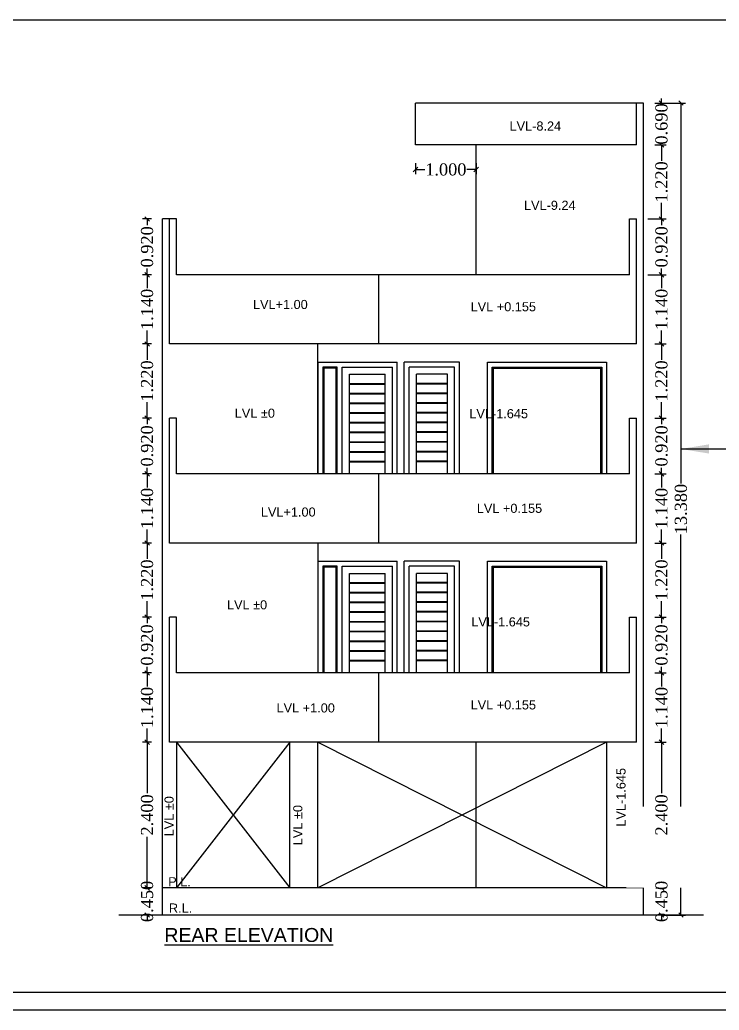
# Model space of a CAD drawing. Header units: metres. Extents: x 180 to 389, y -165 to 195.
# Drawn here: x 271.1 to 282.63, y -41.76 to -25.44 of the extents above; entities that cross this region are included whole.
import ezdxf

# ---------------------------------------------------------------- set-up
doc = ezdxf.new("R2010")
doc.units = ezdxf.units.M
doc.header["$LTSCALE"] = 2
doc.header["$MEASUREMENT"] = 0
doc.layers.add('_Elevation', color=44, linetype='Continuous')
doc.styles.add('DRAWING', font='times.ttf', dxfattribs={"height": 0.2})
doc.styles.get("Standard").update_dxf_attribs({"font": 'arial.ttf'})
doc.dimstyles.new('Copy of DRAWING', dxfattribs={"dimtxt": 0.2, "dimasz": 0.46, "dimexe": 0.076, "dimexo": 0.3, "dimgap": 0.037, "dimtad": 0, "dimdec": 3, "dimzin": 0, "dimdsep": 46, "dimtxsty": 'DRAWING', "dimblk": 'ARCHTICK', "dimtsz": 0.037, "dimcen": 0.09, "dimclre": 256, "dimclrt": 256, "dimadec": 0, "dimazin": 0, "dimtfac": 1, "dimtdec": 3, "dimtix": 1, "dimtofl": 0, "dimtmove": 2, "dimatfit": 3, "dimfxl": 1, "dimtolj": 1, "dimtzin": 0, "dimarcsym": 0})
doc.dimstyles.new('DRAWING', dxfattribs={"dimtxt": 0.2, "dimasz": 0.076, "dimexe": 0.076, "dimexo": 0.3, "dimgap": 0.037, "dimtad": 0, "dimdec": 3, "dimzin": 0, "dimdsep": 46, "dimtxsty": 'DRAWING', "dimblk": 'ARCHTICK', "dimtsz": 0.037, "dimcen": 0.09, "dimclre": 256, "dimclrt": 256, "dimadec": 0, "dimazin": 0, "dimtfac": 1, "dimtdec": 3, "dimtix": 1, "dimtofl": 0, "dimtmove": 2, "dimatfit": 3, "dimfxl": 1, "dimtolj": 1, "dimtzin": 0, "dimarcsym": 0})

# ---------------------------------------------------------------- blocks, each defined once
blk = doc.blocks.new('*D456')
at = {"layer": '_Elevation', "color": 0, "linetype": 'ByBlock', "lineweight": -2, "ltscale": 0.01}
for p, q in [((277.662, -27.875), (277.588, -27.949)), ((278.588, -27.949), (278.662, -27.875)), ((277.625, -27.912), (277.778, -27.912)), ((278.625, -27.912), (278.472, -27.912))]:
    blk.add_line(p, q, dxfattribs=at)
at = {"layer": '_Elevation', "linetype": 'ByBlock', "lineweight": -2, "ltscale": 0.01}
for p, q in [((277.625, -27.806), (277.625, -27.988)), ((278.625, -27.806), (278.625, -27.988))]:
    blk.add_line(p, q, dxfattribs=at)
at = {"layer": 'Defpoints', "color": 0, "ltscale": 0.01}
for p in [(277.625, -27.506), (278.625, -27.506), (278.625, -27.912)]:
    blk.add_point(p, dxfattribs=at)
at = {"layer": '_Elevation', "ltscale": 0.01, "insert": (278.125, -27.912), "char_height": 0.2, "attachment_point": 5, "style": 'DRAWING'}
blk.add_mtext('\\A1;1.000', dxfattribs=at)
blk = doc.blocks.new('_ArchTick')
blk = doc.blocks.new('*D457')
at = {"layer": '_Elevation', "color": 0, "linetype": 'ByBlock', "lineweight": -2, "ltscale": 0.01}
for p, q in [((281.681, -26.816), (281.681, -26.742)), ((281.644, -26.779), (281.718, -26.853)), ((281.718, -27.543), (281.644, -27.469)), ((281.681, -27.506), (281.681, -27.58))]:
    blk.add_line(p, q, dxfattribs=at)
at = {"layer": '_Elevation', "linetype": 'ByBlock', "lineweight": -2, "ltscale": 0.01}
for p, q in [((281.57, -26.816), (281.757, -26.816)), ((281.57, -27.506), (281.757, -27.506))]:
    blk.add_line(p, q, dxfattribs=at)
at = {"layer": 'Defpoints', "color": 0, "ltscale": 0.01}
for p in [(281.27, -26.816), (281.27, -27.506), (281.681, -27.506)]:
    blk.add_point(p, dxfattribs=at)
at = {"layer": '_Elevation', "ltscale": 0.01, "insert": (281.681, -27.161), "char_height": 0.2, "attachment_point": 5, "rotation": 90, "style": 'DRAWING'}
blk.add_mtext('\\A1;0.690', dxfattribs=at)
blk = doc.blocks.new('*D458')
at = {"layer": '_Elevation', "linetype": 'ByBlock', "lineweight": -2, "ltscale": 0.01}
for p, q in [((281.57, -27.506), (281.757, -27.506)), ((281.455, -28.726), (281.757, -28.726))]:
    blk.add_line(p, q, dxfattribs=at)
at = {"layer": '_Elevation', "color": 0, "linetype": 'ByBlock', "lineweight": -2, "ltscale": 0.01}
for p, q in [((281.718, -27.543), (281.644, -27.469)), ((281.681, -27.506), (281.681, -27.769)), ((281.681, -28.726), (281.681, -28.463)), ((281.644, -28.689), (281.718, -28.763))]:
    blk.add_line(p, q, dxfattribs=at)
at = {"layer": 'Defpoints', "color": 0, "ltscale": 0.01}
for p in [(281.27, -27.506), (281.155, -28.726), (281.681, -28.726)]:
    blk.add_point(p, dxfattribs=at)
at = {"layer": '_Elevation', "ltscale": 0.01, "insert": (281.681, -28.116), "char_height": 0.2, "attachment_point": 5, "rotation": 90, "style": 'DRAWING'}
blk.add_mtext('\\A1;1.220', dxfattribs=at)
blk = doc.blocks.new('*D459')
at = {"layer": '_Elevation', "color": 0, "linetype": 'ByBlock', "lineweight": -2, "ltscale": 0.01}
for p, q in [((281.718, -28.763), (281.644, -28.689)), ((281.681, -28.726), (281.681, -28.827)), ((281.644, -29.609), (281.718, -29.683)), ((281.681, -29.646), (281.681, -29.545))]:
    blk.add_line(p, q, dxfattribs=at)
at = {"layer": '_Elevation', "linetype": 'ByBlock', "lineweight": -2, "ltscale": 0.01}
for p, q in [((281.455, -28.726), (281.757, -28.726)), ((281.455, -29.646), (281.757, -29.646))]:
    blk.add_line(p, q, dxfattribs=at)
at = {"layer": 'Defpoints', "color": 0, "ltscale": 0.01}
for p in [(281.155, -28.726), (281.155, -29.646), (281.681, -29.646)]:
    blk.add_point(p, dxfattribs=at)
at = {"layer": '_Elevation', "ltscale": 0.01, "insert": (281.681, -29.186), "char_height": 0.2, "attachment_point": 5, "rotation": 90, "style": 'DRAWING'}
blk.add_mtext('\\A1;0.920', dxfattribs=at)
blk = doc.blocks.new('*D460')
at = {"layer": '_Elevation', "linetype": 'ByBlock', "lineweight": -2, "ltscale": 0.01}
for p, q in [((281.455, -29.646), (281.757, -29.646)), ((281.57, -30.786), (281.757, -30.786))]:
    blk.add_line(p, q, dxfattribs=at)
at = {"layer": '_Elevation', "color": 0, "linetype": 'ByBlock', "lineweight": -2, "ltscale": 0.01}
for p, q in [((281.718, -29.683), (281.644, -29.609)), ((281.681, -29.646), (281.681, -29.869)), ((281.681, -30.786), (281.681, -30.563)), ((281.644, -30.749), (281.718, -30.823))]:
    blk.add_line(p, q, dxfattribs=at)
at = {"layer": 'Defpoints', "color": 0, "ltscale": 0.01}
for p in [(281.155, -29.646), (281.27, -30.786), (281.681, -30.786)]:
    blk.add_point(p, dxfattribs=at)
at = {"layer": '_Elevation', "ltscale": 0.01, "insert": (281.681, -30.216), "char_height": 0.2, "attachment_point": 5, "rotation": 90, "style": 'DRAWING'}
blk.add_mtext('\\A1;1.140', dxfattribs=at)
blk = doc.blocks.new('*D461')
at = {"layer": '_Elevation', "linetype": 'ByBlock', "lineweight": -2, "ltscale": 0.01}
for p, q in [((281.57, -30.786), (281.757, -30.786)), ((281.57, -32.006), (281.757, -32.006))]:
    blk.add_line(p, q, dxfattribs=at)
at = {"layer": '_Elevation', "color": 0, "linetype": 'ByBlock', "lineweight": -2, "ltscale": 0.01}
for p, q in [((281.718, -30.823), (281.644, -30.749)), ((281.681, -30.786), (281.681, -31.049)), ((281.681, -32.006), (281.681, -31.743)), ((281.644, -31.969), (281.718, -32.043))]:
    blk.add_line(p, q, dxfattribs=at)
at = {"layer": 'Defpoints', "color": 0, "ltscale": 0.01}
for p in [(281.27, -30.786), (281.27, -32.006), (281.681, -32.006)]:
    blk.add_point(p, dxfattribs=at)
at = {"layer": '_Elevation', "ltscale": 0.01, "insert": (281.681, -31.396), "char_height": 0.2, "attachment_point": 5, "rotation": 90, "style": 'DRAWING'}
blk.add_mtext('\\A1;1.220', dxfattribs=at)
blk = doc.blocks.new('*D462')
at = {"layer": '_Elevation', "color": 0, "linetype": 'ByBlock', "lineweight": -2, "ltscale": 0.01}
for p, q in [((281.718, -32.043), (281.644, -31.969)), ((281.681, -32.006), (281.681, -32.107)), ((281.644, -32.889), (281.718, -32.963)), ((281.681, -32.926), (281.681, -32.825))]:
    blk.add_line(p, q, dxfattribs=at)
at = {"layer": '_Elevation', "linetype": 'ByBlock', "lineweight": -2, "ltscale": 0.01}
for p, q in [((281.57, -32.006), (281.757, -32.006)), ((281.57, -32.926), (281.757, -32.926))]:
    blk.add_line(p, q, dxfattribs=at)
at = {"layer": 'Defpoints', "color": 0, "ltscale": 0.01}
for p in [(281.27, -32.006), (281.27, -32.926), (281.681, -32.926)]:
    blk.add_point(p, dxfattribs=at)
at = {"layer": '_Elevation', "ltscale": 0.01, "insert": (281.681, -32.466), "char_height": 0.2, "attachment_point": 5, "rotation": 90, "style": 'DRAWING'}
blk.add_mtext('\\A1;0.920', dxfattribs=at)
blk = doc.blocks.new('*D463')
at = {"layer": '_Elevation', "linetype": 'ByBlock', "lineweight": -2, "ltscale": 0.01}
for p, q in [((281.57, -32.926), (281.757, -32.926)), ((281.57, -34.066), (281.757, -34.066))]:
    blk.add_line(p, q, dxfattribs=at)
at = {"layer": '_Elevation', "color": 0, "linetype": 'ByBlock', "lineweight": -2, "ltscale": 0.01}
for p, q in [((281.718, -32.963), (281.644, -32.889)), ((281.681, -32.926), (281.681, -33.149)), ((281.681, -34.066), (281.681, -33.843)), ((281.644, -34.029), (281.718, -34.103))]:
    blk.add_line(p, q, dxfattribs=at)
at = {"layer": 'Defpoints', "color": 0, "ltscale": 0.01}
for p in [(281.27, -32.926), (281.27, -34.066), (281.681, -34.066)]:
    blk.add_point(p, dxfattribs=at)
at = {"layer": '_Elevation', "ltscale": 0.01, "insert": (281.681, -33.496), "char_height": 0.2, "attachment_point": 5, "rotation": 90, "style": 'DRAWING'}
blk.add_mtext('\\A1;1.140', dxfattribs=at)
blk = doc.blocks.new('*D464')
at = {"layer": '_Elevation', "linetype": 'ByBlock', "lineweight": -2, "ltscale": 0.01}
for p, q in [((281.57, -34.066), (281.757, -34.066)), ((281.57, -35.286), (281.757, -35.286))]:
    blk.add_line(p, q, dxfattribs=at)
at = {"layer": '_Elevation', "color": 0, "linetype": 'ByBlock', "lineweight": -2, "ltscale": 0.01}
for p, q in [((281.718, -34.103), (281.644, -34.029)), ((281.681, -34.066), (281.681, -34.329)), ((281.681, -35.286), (281.681, -35.023)), ((281.644, -35.249), (281.718, -35.323))]:
    blk.add_line(p, q, dxfattribs=at)
at = {"layer": 'Defpoints', "color": 0, "ltscale": 0.01}
for p in [(281.27, -34.066), (281.27, -35.286), (281.681, -35.286)]:
    blk.add_point(p, dxfattribs=at)
at = {"layer": '_Elevation', "ltscale": 0.01, "insert": (281.681, -34.676), "char_height": 0.2, "attachment_point": 5, "rotation": 90, "style": 'DRAWING'}
blk.add_mtext('\\A1;1.220', dxfattribs=at)
blk = doc.blocks.new('*D465')
at = {"layer": '_Elevation', "linetype": 'ByBlock', "lineweight": -2, "ltscale": 0.01}
for p, q in [((281.57, -35.286), (281.757, -35.286)), ((281.57, -36.206), (281.757, -36.206))]:
    blk.add_line(p, q, dxfattribs=at)
at = {"layer": '_Elevation', "color": 0, "linetype": 'ByBlock', "lineweight": -2, "ltscale": 0.01}
for p, q in [((281.718, -35.323), (281.644, -35.249)), ((281.681, -35.286), (281.681, -35.387)), ((281.644, -36.169), (281.718, -36.243)), ((281.681, -36.206), (281.681, -36.105))]:
    blk.add_line(p, q, dxfattribs=at)
at = {"layer": 'Defpoints', "color": 0, "ltscale": 0.01}
for p in [(281.27, -35.286), (281.27, -36.206), (281.681, -36.206)]:
    blk.add_point(p, dxfattribs=at)
at = {"layer": '_Elevation', "ltscale": 0.01, "insert": (281.681, -35.746), "char_height": 0.2, "attachment_point": 5, "rotation": 90, "style": 'DRAWING'}
blk.add_mtext('\\A1;0.920', dxfattribs=at)
blk = doc.blocks.new('*D466')
at = {"layer": '_Elevation', "linetype": 'ByBlock', "lineweight": -2, "ltscale": 0.01}
for p, q in [((281.57, -36.206), (281.757, -36.206)), ((281.57, -37.346), (281.757, -37.346))]:
    blk.add_line(p, q, dxfattribs=at)
at = {"layer": '_Elevation', "color": 0, "linetype": 'ByBlock', "lineweight": -2, "ltscale": 0.01}
for p, q in [((281.718, -36.243), (281.644, -36.169)), ((281.681, -36.206), (281.681, -36.429)), ((281.681, -37.346), (281.681, -37.123)), ((281.644, -37.309), (281.718, -37.383))]:
    blk.add_line(p, q, dxfattribs=at)
at = {"layer": 'Defpoints', "color": 0, "ltscale": 0.01}
for p in [(281.27, -36.206), (281.27, -37.346), (281.681, -37.346)]:
    blk.add_point(p, dxfattribs=at)
at = {"layer": '_Elevation', "ltscale": 0.01, "insert": (281.681, -36.776), "char_height": 0.2, "attachment_point": 5, "rotation": 90, "style": 'DRAWING'}
blk.add_mtext('\\A1;1.140', dxfattribs=at)
blk = doc.blocks.new('*D467')
at = {"layer": '_Elevation', "linetype": 'ByBlock', "lineweight": -2, "ltscale": 0.01}
for p, q in [((281.57, -37.346), (281.757, -37.346)), ((281.589, -39.746), (281.757, -39.746))]:
    blk.add_line(p, q, dxfattribs=at)
at = {"layer": '_Elevation', "color": 0, "linetype": 'ByBlock', "lineweight": -2, "ltscale": 0.01}
for p, q in [((281.718, -37.383), (281.644, -37.309)), ((281.681, -37.346), (281.681, -38.185)), ((281.681, -39.746), (281.681, -38.907)), ((281.644, -39.709), (281.718, -39.783))]:
    blk.add_line(p, q, dxfattribs=at)
at = {"layer": 'Defpoints', "color": 0, "ltscale": 0.01}
for p in [(281.27, -37.346), (281.289, -39.746), (281.681, -39.746)]:
    blk.add_point(p, dxfattribs=at)
at = {"layer": '_Elevation', "ltscale": 0.01, "insert": (281.681, -38.546), "char_height": 0.2, "attachment_point": 5, "rotation": 90, "style": 'DRAWING'}
blk.add_mtext('\\A1;2.400', dxfattribs=at)
blk = doc.blocks.new('*D468')
at = {"layer": '_Elevation', "linetype": 'ByBlock', "lineweight": -2, "ltscale": 0.01}
for p, q in [((281.589, -39.746), (281.757, -39.746)), ((281.685, -40.196), (281.757, -40.196))]:
    blk.add_line(p, q, dxfattribs=at)
at = {"layer": '_Elevation', "color": 0, "linetype": 'ByBlock', "lineweight": -2, "ltscale": 0.01}
for p, q in [((281.644, -39.709), (281.718, -39.783)), ((281.681, -39.746), (281.681, -39.672)), ((281.718, -40.233), (281.644, -40.159)), ((281.681, -40.196), (281.681, -40.27))]:
    blk.add_line(p, q, dxfattribs=at)
at = {"layer": 'Defpoints', "color": 0, "ltscale": 0.01}
for p in [(281.289, -39.746), (281.385, -40.196), (281.681, -40.196)]:
    blk.add_point(p, dxfattribs=at)
at = {"layer": '_Elevation', "ltscale": 0.01, "insert": (281.681, -39.971), "char_height": 0.2, "attachment_point": 5, "rotation": 90, "style": 'DRAWING'}
blk.add_mtext('\\A1;0.450', dxfattribs=at)
blk = doc.blocks.new('*D469')
at = {"layer": '_Elevation', "color": 0, "linetype": 'ByBlock', "lineweight": -2, "ltscale": 0.01}
for p, q in [((273.238, -28.763), (273.164, -28.689)), ((273.201, -28.726), (273.201, -28.827)), ((273.164, -29.609), (273.238, -29.683)), ((273.201, -29.646), (273.201, -29.545))]:
    blk.add_line(p, q, dxfattribs=at)
at = {"layer": '_Elevation', "linetype": 'ByBlock', "lineweight": -2, "ltscale": 0.01}
for p, q in [((273.27, -28.726), (273.125, -28.726)), ((273.27, -29.646), (273.125, -29.646))]:
    blk.add_line(p, q, dxfattribs=at)
at = {"layer": 'Defpoints', "color": 0, "ltscale": 0.01}
for p in [(273.57, -28.726), (273.201, -29.646), (273.57, -29.646)]:
    blk.add_point(p, dxfattribs=at)
at = {"layer": '_Elevation', "ltscale": 0.01, "insert": (273.201, -29.186), "char_height": 0.2, "attachment_point": 5, "rotation": 90, "style": 'DRAWING'}
blk.add_mtext('\\A1;0.920', dxfattribs=at)
blk = doc.blocks.new('*D470')
at = {"layer": '_Elevation', "linetype": 'ByBlock', "lineweight": -2, "ltscale": 0.01}
for p, q in [((273.27, -29.646), (273.125, -29.646)), ((273.27, -30.786), (273.125, -30.786))]:
    blk.add_line(p, q, dxfattribs=at)
at = {"layer": '_Elevation', "color": 0, "linetype": 'ByBlock', "lineweight": -2, "ltscale": 0.01}
for p, q in [((273.238, -29.683), (273.164, -29.609)), ((273.201, -29.646), (273.201, -29.869)), ((273.201, -30.786), (273.201, -30.563)), ((273.164, -30.749), (273.238, -30.823))]:
    blk.add_line(p, q, dxfattribs=at)
at = {"layer": 'Defpoints', "color": 0, "ltscale": 0.01}
for p in [(273.57, -29.646), (273.201, -30.786), (273.57, -30.786)]:
    blk.add_point(p, dxfattribs=at)
at = {"layer": '_Elevation', "ltscale": 0.01, "insert": (273.201, -30.216), "char_height": 0.2, "attachment_point": 5, "rotation": 90, "style": 'DRAWING'}
blk.add_mtext('\\A1;1.140', dxfattribs=at)
blk = doc.blocks.new('*D471')
at = {"layer": '_Elevation', "linetype": 'ByBlock', "lineweight": -2, "ltscale": 0.01}
for p, q in [((273.27, -30.786), (273.125, -30.786)), ((273.27, -32.006), (273.125, -32.006))]:
    blk.add_line(p, q, dxfattribs=at)
at = {"layer": '_Elevation', "color": 0, "linetype": 'ByBlock', "lineweight": -2, "ltscale": 0.01}
for p, q in [((273.238, -30.823), (273.164, -30.749)), ((273.201, -30.786), (273.201, -31.049)), ((273.201, -32.006), (273.201, -31.743)), ((273.164, -31.969), (273.238, -32.043))]:
    blk.add_line(p, q, dxfattribs=at)
at = {"layer": 'Defpoints', "color": 0, "ltscale": 0.01}
for p in [(273.57, -30.786), (273.201, -32.006), (273.57, -32.006)]:
    blk.add_point(p, dxfattribs=at)
at = {"layer": '_Elevation', "ltscale": 0.01, "insert": (273.201, -31.396), "char_height": 0.2, "attachment_point": 5, "rotation": 90, "style": 'DRAWING'}
blk.add_mtext('\\A1;1.220', dxfattribs=at)
blk = doc.blocks.new('*D472')
at = {"layer": '_Elevation', "color": 0, "linetype": 'ByBlock', "lineweight": -2, "ltscale": 0.01}
for p, q in [((273.238, -32.043), (273.164, -31.969)), ((273.201, -32.006), (273.201, -32.107)), ((273.164, -32.889), (273.238, -32.963)), ((273.201, -32.926), (273.201, -32.825))]:
    blk.add_line(p, q, dxfattribs=at)
at = {"layer": '_Elevation', "linetype": 'ByBlock', "lineweight": -2, "ltscale": 0.01}
for p, q in [((273.27, -32.006), (273.125, -32.006)), ((273.27, -32.926), (273.125, -32.926))]:
    blk.add_line(p, q, dxfattribs=at)
at = {"layer": 'Defpoints', "color": 0, "ltscale": 0.01}
for p in [(273.57, -32.006), (273.201, -32.926), (273.57, -32.926)]:
    blk.add_point(p, dxfattribs=at)
at = {"layer": '_Elevation', "ltscale": 0.01, "insert": (273.201, -32.466), "char_height": 0.2, "attachment_point": 5, "rotation": 90, "style": 'DRAWING'}
blk.add_mtext('\\A1;0.920', dxfattribs=at)
blk = doc.blocks.new('*D473')
at = {"layer": '_Elevation', "linetype": 'ByBlock', "lineweight": -2, "ltscale": 0.01}
for p, q in [((273.27, -32.926), (273.125, -32.926)), ((273.27, -34.066), (273.125, -34.066))]:
    blk.add_line(p, q, dxfattribs=at)
at = {"layer": '_Elevation', "color": 0, "linetype": 'ByBlock', "lineweight": -2, "ltscale": 0.01}
for p, q in [((273.238, -32.963), (273.164, -32.889)), ((273.201, -32.926), (273.201, -33.149)), ((273.201, -34.066), (273.201, -33.843)), ((273.164, -34.029), (273.238, -34.103))]:
    blk.add_line(p, q, dxfattribs=at)
at = {"layer": 'Defpoints', "color": 0, "ltscale": 0.01}
for p in [(273.57, -32.926), (273.201, -34.066), (273.57, -34.066)]:
    blk.add_point(p, dxfattribs=at)
at = {"layer": '_Elevation', "ltscale": 0.01, "insert": (273.201, -33.496), "char_height": 0.2, "attachment_point": 5, "rotation": 90, "style": 'DRAWING'}
blk.add_mtext('\\A1;1.140', dxfattribs=at)
blk = doc.blocks.new('*D474')
at = {"layer": '_Elevation', "linetype": 'ByBlock', "lineweight": -2, "ltscale": 0.01}
for p, q in [((273.27, -34.066), (273.125, -34.066)), ((273.27, -35.286), (273.125, -35.286))]:
    blk.add_line(p, q, dxfattribs=at)
at = {"layer": '_Elevation', "color": 0, "linetype": 'ByBlock', "lineweight": -2, "ltscale": 0.01}
for p, q in [((273.238, -34.103), (273.164, -34.029)), ((273.201, -34.066), (273.201, -34.329)), ((273.201, -35.286), (273.201, -35.023)), ((273.164, -35.249), (273.238, -35.323))]:
    blk.add_line(p, q, dxfattribs=at)
at = {"layer": 'Defpoints', "color": 0, "ltscale": 0.01}
for p in [(273.57, -34.066), (273.201, -35.286), (273.57, -35.286)]:
    blk.add_point(p, dxfattribs=at)
at = {"layer": '_Elevation', "ltscale": 0.01, "insert": (273.201, -34.676), "char_height": 0.2, "attachment_point": 5, "rotation": 90, "style": 'DRAWING'}
blk.add_mtext('\\A1;1.220', dxfattribs=at)
blk = doc.blocks.new('*D475')
at = {"layer": '_Elevation', "linetype": 'ByBlock', "lineweight": -2, "ltscale": 0.01}
for p, q in [((273.27, -35.286), (273.125, -35.286)), ((273.27, -36.206), (273.125, -36.206))]:
    blk.add_line(p, q, dxfattribs=at)
at = {"layer": '_Elevation', "color": 0, "linetype": 'ByBlock', "lineweight": -2, "ltscale": 0.01}
for p, q in [((273.238, -35.323), (273.164, -35.249)), ((273.201, -35.286), (273.201, -35.387)), ((273.164, -36.169), (273.238, -36.243)), ((273.201, -36.206), (273.201, -36.105))]:
    blk.add_line(p, q, dxfattribs=at)
at = {"layer": 'Defpoints', "color": 0, "ltscale": 0.01}
for p in [(273.57, -35.286), (273.201, -36.206), (273.57, -36.206)]:
    blk.add_point(p, dxfattribs=at)
at = {"layer": '_Elevation', "ltscale": 0.01, "insert": (273.201, -35.746), "char_height": 0.2, "attachment_point": 5, "rotation": 90, "style": 'DRAWING'}
blk.add_mtext('\\A1;0.920', dxfattribs=at)
blk = doc.blocks.new('*D476')
at = {"layer": '_Elevation', "linetype": 'ByBlock', "lineweight": -2, "ltscale": 0.01}
for p, q in [((273.27, -36.206), (273.125, -36.206)), ((273.27, -37.346), (273.125, -37.346))]:
    blk.add_line(p, q, dxfattribs=at)
at = {"layer": '_Elevation', "color": 0, "linetype": 'ByBlock', "lineweight": -2, "ltscale": 0.01}
for p, q in [((273.238, -36.243), (273.164, -36.169)), ((273.201, -36.206), (273.201, -36.429)), ((273.201, -37.346), (273.201, -37.123)), ((273.164, -37.309), (273.238, -37.383))]:
    blk.add_line(p, q, dxfattribs=at)
at = {"layer": 'Defpoints', "color": 0, "ltscale": 0.01}
for p in [(273.57, -36.206), (273.201, -37.346), (273.57, -37.346)]:
    blk.add_point(p, dxfattribs=at)
at = {"layer": '_Elevation', "ltscale": 0.01, "insert": (273.201, -36.776), "char_height": 0.2, "attachment_point": 5, "rotation": 90, "style": 'DRAWING'}
blk.add_mtext('\\A1;1.140', dxfattribs=at)
blk = doc.blocks.new('*D477')
at = {"layer": '_Elevation', "linetype": 'ByBlock', "lineweight": -2, "ltscale": 0.01}
for p, q in [((273.27, -37.346), (273.125, -37.346)), ((273.27, -39.746), (273.125, -39.746))]:
    blk.add_line(p, q, dxfattribs=at)
at = {"layer": '_Elevation', "color": 0, "linetype": 'ByBlock', "lineweight": -2, "ltscale": 0.01}
for p, q in [((273.238, -37.383), (273.164, -37.309)), ((273.201, -37.346), (273.201, -38.185)), ((273.201, -39.746), (273.201, -38.907)), ((273.164, -39.709), (273.238, -39.783))]:
    blk.add_line(p, q, dxfattribs=at)
at = {"layer": 'Defpoints', "color": 0, "ltscale": 0.01}
for p in [(273.57, -37.346), (273.201, -39.746), (273.57, -39.746)]:
    blk.add_point(p, dxfattribs=at)
at = {"layer": '_Elevation', "ltscale": 0.01, "insert": (273.201, -38.546), "char_height": 0.2, "attachment_point": 5, "rotation": 90, "style": 'DRAWING'}
blk.add_mtext('\\A1;2.400', dxfattribs=at)
blk = doc.blocks.new('*D478')
at = {"layer": '_Elevation', "linetype": 'ByBlock', "lineweight": -2, "ltscale": 0.01}
for p, q in [((273.27, -39.746), (273.125, -39.746)), ((273.27, -40.196), (273.125, -40.196))]:
    blk.add_line(p, q, dxfattribs=at)
at = {"layer": '_Elevation', "color": 0, "linetype": 'ByBlock', "lineweight": -2, "ltscale": 0.01}
for p, q in [((273.164, -39.709), (273.238, -39.783)), ((273.201, -39.746), (273.201, -39.672)), ((273.238, -40.233), (273.164, -40.159)), ((273.201, -40.196), (273.201, -40.27))]:
    blk.add_line(p, q, dxfattribs=at)
at = {"layer": 'Defpoints', "color": 0, "ltscale": 0.01}
for p in [(273.57, -39.746), (273.201, -40.196), (273.57, -40.196)]:
    blk.add_point(p, dxfattribs=at)
at = {"layer": '_Elevation', "ltscale": 0.01, "insert": (273.201, -39.971), "char_height": 0.2, "attachment_point": 5, "rotation": 90, "style": 'DRAWING'}
blk.add_mtext('\\A1;0.450', dxfattribs=at)
blk = doc.blocks.new('*D481')
at = {"layer": '_Elevation', "linetype": 'ByBlock', "lineweight": -2, "ltscale": 0.01}
for p, q in [((281.685, -26.816), (282.077, -26.816)), ((281.685, -40.196), (282.077, -40.196))]:
    blk.add_line(p, q, dxfattribs=at)
at = {"layer": '_Elevation', "color": 0, "linetype": 'ByBlock', "lineweight": -2, "ltscale": 0.01}
for p, q in [((282.038, -26.853), (281.964, -26.779)), ((282.001, -26.816), (282.001, -33.086)), ((282.001, -40.196), (282.001, -33.927)), ((281.964, -40.159), (282.038, -40.233))]:
    blk.add_line(p, q, dxfattribs=at)
at = {"layer": 'Defpoints', "color": 0, "ltscale": 0.01}
for p in [(281.385, -26.816), (282.001, -26.816), (281.385, -40.196)]:
    blk.add_point(p, dxfattribs=at)
at = {"layer": '_Elevation', "ltscale": 0.01, "insert": (282.001, -33.506), "char_height": 0.2, "attachment_point": 5, "rotation": 90, "style": 'DRAWING'}
blk.add_mtext('\\A1;13.380', dxfattribs=at)

msp = doc.modelspace()

# ---------------------------------------------------------------- linework, layer by layer
at = {"layer": '_Elevation', "ltscale": 0.01}
for p, q in [((281.3852, -26.8161), (277.6252, -26.8161)), ((277.6252, -27.5061), (277.6252, -26.8161)), ((281.2702, -27.5061), (281.2702, -26.8161)), ((281.3852, -40.1961), (281.3852, -26.8161)), ((281.2702, -27.5061), (277.6252, -27.5061)), ((278.6252, -29.6461), (278.6252, -27.5061)), ((273.4552, -40.1961), (273.4552, -28.7261)), ((273.6852, -28.7261), (273.4552, -28.7261)), ((273.5702, -30.7861), (273.5702, -28.7261)), ((273.6852, -29.6461), (273.6852, -28.7261)), ((281.1552, -28.7261), (281.2702, -28.7261)), ((281.1552, -29.6461), (281.1552, -28.7261)), ((281.2702, -30.7861), (281.2702, -28.7261)), ((281.1552, -29.6461), (273.6852, -29.6461)), ((277.0152, -29.6461), (277.0152, -30.7861)), ((281.2702, -30.7861), (273.5702, -30.7861)), ((276.0152, -32.9261), (276.0152, -30.7861)), ((277.4402, -32.9261), (277.4402, -31.0861)), ((278.3502, -31.0861), (277.4402, -31.0861)), ((277.5202, -32.9261), (277.5202, -31.1661)), ((278.2702, -31.1661), (277.5202, -31.1661)), ((278.2702, -32.9261), (278.2702, -31.1661)), ((278.3502, -32.9261), (278.3502, -31.0861)), ((278.1502, -31.2861), (277.6402, -31.2861)), ((277.6402, -32.9261), (277.6402, -31.2861)), ((278.1502, -32.9261), (278.1502, -31.2861)), ((278.1502, -31.4361), (277.6402, -31.4361)), ((278.1502, -31.4461), (277.6402, -31.4461)), ((278.1502, -31.5961), (277.6402, -31.5961)), ((278.1502, -31.6061), (277.6402, -31.6061)), ((278.1502, -31.7561), (277.6402, -31.7561)), ((278.1502, -31.7661), (277.6402, -31.7661)), ((278.1502, -31.9161), (277.6402, -31.9161)), ((278.1502, -31.9261), (277.6402, -31.9261)), ((273.6852, -32.0061), (273.5702, -32.0061)), ((273.5702, -34.0661), (273.5702, -32.0061)), ((273.6852, -32.9261), (273.6852, -32.0061)), ((278.1502, -32.0761), (277.6402, -32.0761)), ((278.1502, -32.0861), (277.6402, -32.0861)), ((281.1552, -32.9261), (281.1552, -32.0061)), ((281.1552, -32.0061), (281.2702, -32.0061)), ((281.2702, -34.0661), (281.2702, -32.0061)), ((278.1502, -32.2361), (277.6402, -32.2361)), ((278.1502, -32.2461), (277.6402, -32.2461)), ((278.1502, -32.3961), (277.6402, -32.3961)), ((278.1502, -32.4061), (277.6402, -32.4061)), ((278.1502, -32.5561), (277.6402, -32.5561)), ((278.1502, -32.5661), (277.6402, -32.5661)), ((278.1502, -32.7161), (277.6402, -32.7161)), ((278.1502, -32.7261), (277.6402, -32.7261)), ((281.1552, -32.9261), (273.6852, -32.9261)), ((277.0152, -32.9261), (277.0152, -34.0661)), ((281.2702, -34.0661), (273.5702, -34.0661)), ((276.0152, -34.0661), (276.0152, -36.2061)), ((277.4402, -36.2061), (277.4402, -34.3661)), ((278.3502, -34.3661), (277.4402, -34.3661)), ((278.3502, -36.2061), (278.3502, -34.3661)), ((277.5202, -36.2061), (277.5202, -34.4461)), ((278.2702, -34.4461), (277.5202, -34.4461)), ((278.1502, -34.5661), (277.6402, -34.5661)), ((277.6402, -36.2061), (277.6402, -34.5661)), ((278.1502, -36.2061), (278.1502, -34.5661)), ((278.2702, -36.2061), (278.2702, -34.4461)), ((278.1502, -34.7161), (277.6402, -34.7161)), ((278.1502, -34.7261), (277.6402, -34.7261)), ((278.1502, -34.8761), (277.6402, -34.8761)), ((278.1502, -34.8861), (277.6402, -34.8861)), ((278.1502, -35.0361), (277.6402, -35.0361)), ((278.1502, -35.0461), (277.6402, -35.0461)), ((278.1502, -35.1961), (277.6402, -35.1961)), ((278.1502, -35.2061), (277.6402, -35.2061)), ((273.6852, -35.2861), (273.5702, -35.2861)), ((273.5702, -37.3461), (273.5702, -35.2861)), ((273.6852, -36.2061), (273.6852, -35.2861)), ((278.1502, -35.3561), (277.6402, -35.3561)), ((278.1502, -35.3661), (277.6402, -35.3661)), ((281.1552, -35.2861), (281.2702, -35.2861)), ((281.1552, -36.2061), (281.1552, -35.2861)), ((281.2702, -37.3461), (281.2702, -35.2861)), ((278.1502, -35.5161), (277.6402, -35.5161)), ((278.1502, -35.5261), (277.6402, -35.5261)), ((278.1502, -35.6761), (277.6402, -35.6761)), ((278.1502, -35.6861), (277.6402, -35.6861)), ((278.1502, -35.8361), (277.6402, -35.8361)), ((278.1502, -35.8461), (277.6402, -35.8461)), ((278.1502, -35.9961), (277.6402, -35.9961)), ((278.1502, -36.0061), (277.6402, -36.0061)), ((281.1552, -36.2061), (273.6852, -36.2061)), ((277.0152, -36.2061), (277.0152, -37.3461)), ((281.2702, -37.3461), (273.5702, -37.3461)), ((273.6852, -37.3461), (273.6852, -39.7461)), ((275.5552, -37.3461), (273.6852, -39.7461)), ((273.6852, -37.3461), (275.5552, -39.7461)), ((275.5552, -39.7461), (275.5552, -37.3461)), ((276.0152, -39.7461), (276.0152, -37.3461)), ((276.0152, -37.3461), (280.7752, -39.7461)), ((280.7752, -37.3461), (276.0152, -39.7461)), ((278.6252, -39.7461), (278.6252, -37.3461)), ((280.7752, -37.3461), (280.7752, -39.7461)), ((281.3852, -39.7461), (273.4552, -39.7461)), ((282.3721, -40.1961), (272.7319, -40.1961))]:
    msp.add_line(p, q, dxfattribs=at)
at = {"layer": '_Elevation'}
for p, q in [((276.0152, -31.0861), (277.3252, -31.0861)), ((276.0152, -31.0861), (276.0152, -32.9261)), ((276.0952, -31.1661), (276.3352, -31.1661)), ((276.0952, -31.1661), (276.0952, -32.9261)), ((276.3352, -32.9261), (276.3352, -31.1661)), ((276.4152, -31.1661), (277.2452, -31.1661)), ((276.4152, -32.9261), (276.4152, -31.1661)), ((277.2452, -32.9261), (277.2452, -31.1661)), ((277.3252, -32.9261), (277.3252, -31.0861)), ((276.5352, -31.2861), (277.1252, -31.2861)), ((276.5352, -32.9261), (276.5352, -31.2861)), ((277.1252, -32.9261), (277.1252, -31.2861)), ((276.5352, -31.4361), (277.1252, -31.4361)), ((276.5352, -31.4461), (277.1252, -31.4461)), ((276.5352, -31.5961), (277.1252, -31.5961)), ((276.5352, -31.6061), (277.1252, -31.6061)), ((276.5352, -31.7561), (277.1252, -31.7561)), ((276.5352, -31.7661), (277.1252, -31.7661)), ((276.5352, -31.9161), (277.1252, -31.9161)), ((276.5352, -31.9261), (277.1252, -31.9261)), ((276.5352, -32.0761), (277.1252, -32.0761)), ((276.5352, -32.0861), (277.1252, -32.0861)), ((276.5352, -32.2361), (277.1252, -32.2361)), ((276.5352, -32.2461), (277.1252, -32.2461)), ((276.5352, -32.3961), (277.1252, -32.3961)), ((276.5352, -32.4061), (277.1252, -32.4061)), ((276.5352, -32.5561), (277.1252, -32.5561)), ((276.5352, -32.5661), (277.1252, -32.5661)), ((276.5352, -32.7161), (277.1252, -32.7161)), ((276.5352, -32.7261), (277.1252, -32.7261)), ((276.0152, -34.3661), (277.3252, -34.3661)), ((276.0152, -34.3661), (276.0152, -36.2061)), ((277.3252, -36.2061), (277.3252, -34.3661)), ((276.0952, -34.4461), (276.3352, -34.4461)), ((276.0952, -34.4461), (276.0952, -36.2061)), ((276.3352, -36.2061), (276.3352, -34.4461)), ((276.4152, -34.4461), (277.2452, -34.4461)), ((276.4152, -36.2061), (276.4152, -34.4461)), ((276.5352, -34.5661), (277.1252, -34.5661)), ((276.5352, -36.2061), (276.5352, -34.5661)), ((277.1252, -36.2061), (277.1252, -34.5661)), ((277.2452, -36.2061), (277.2452, -34.4461)), ((276.5352, -34.7161), (277.1252, -34.7161)), ((276.5352, -34.7261), (277.1252, -34.7261)), ((276.5352, -34.8761), (277.1252, -34.8761)), ((276.5352, -34.8861), (277.1252, -34.8861)), ((276.5352, -35.0361), (277.1252, -35.0361)), ((276.5352, -35.0461), (277.1252, -35.0461)), ((276.5352, -35.1961), (277.1252, -35.1961)), ((276.5352, -35.2061), (277.1252, -35.2061)), ((276.5352, -35.3561), (277.1252, -35.3561)), ((276.5352, -35.3661), (277.1252, -35.3661)), ((276.5352, -35.5161), (277.1252, -35.5161)), ((276.5352, -35.5261), (277.1252, -35.5261)), ((276.5352, -35.6761), (277.1252, -35.6761)), ((276.5352, -35.6861), (277.1252, -35.6861)), ((276.5352, -35.8361), (277.1252, -35.8361)), ((276.5352, -35.8461), (277.1252, -35.8461)), ((276.5352, -35.9961), (277.1252, -35.9961)), ((276.5352, -36.0061), (277.1252, -36.0061))]:
    msp.add_line(p, q, dxfattribs=at)
at = {"layer": '_Elevation', "ltscale": 0.01}
msp.add_lwpolyline([(260.4399, -25.4446), (282.8908, -25.4446), (282.8908, -41.7634), (260.4399, -41.7634)], close=True, dxfattribs=at)
at = {"layer": '_Elevation'}
for points in [[(276.3352, -32.9261), (276.3352, -31.1661), (276.0952, -31.1661), (276.0952, -32.9261)], [(278.8102, -32.9261), (278.8102, -31.0861), (280.7752, -31.0861), (280.7752, -32.9261)], [(278.8902, -32.9261), (278.8902, -31.1661), (280.6952, -31.1661), (280.6952, -32.9261)], [(276.3152, -32.9261), (276.3152, -31.1861), (276.1152, -31.1861), (276.1152, -32.9261)], [(278.9102, -32.9261), (278.9102, -31.1861), (280.6752, -31.1861), (280.6752, -32.9261)], [(278.8102, -36.2061), (278.8102, -34.3661), (280.7752, -34.3661), (280.7752, -36.2061)], [(276.3352, -36.2061), (276.3352, -34.4461), (276.0952, -34.4461), (276.0952, -36.2061)], [(276.3152, -36.2061), (276.3152, -34.4661), (276.1152, -34.4661), (276.1152, -36.2061)], [(278.8902, -36.2061), (278.8902, -34.4461), (280.6952, -34.4461), (280.6952, -36.2061)], [(278.9102, -36.2061), (278.9102, -34.4661), (280.6752, -34.4661), (280.6752, -36.2061)]]:
    msp.add_lwpolyline(points, dxfattribs=at)

# ---------------------------------------------------------------- texts
at = {"layer": '_Elevation', "ltscale": 0.01, "char_height": 0.15, "attachment_point": 1}
for s, insert, width in [('LVL-8.24', (279.1754, -27.1197), 0.9856), ('LVL-9.24', (279.4136, -28.4262), 0.9856), ('LVL+1.00', (274.9453, -30.06), 0.9856), ('LVL +0.155', (278.5336, -30.0971), 1.892687), ('LVL ±0', (274.6451, -31.8512), 0.9856), ('LVL-1.645', (278.5126, -31.8596), 0.9856), ('LVL +0.155', (278.6357, -33.4187), 1.892687), ('LVL+1.00', (275.0755, -33.4799), 0.9856), ('LVL ±0', (274.5168, -35.0089), 0.9856), ('LVL-1.645', (278.5446, -35.2897), 0.9856), ('LVL +1.00', (275.3343, -36.7079), 0.9856), ('LVL +0.155', (278.5336, -36.6579), 1.892687), ('P.L.', (273.5489, -39.5716), 1.718415), ('R.L.', (273.56, -40.0053), 1.718415)]:
    msp.add_mtext(s, dxfattribs=dict(at, insert=insert, width=width))
at = {"layer": '_Elevation', "ltscale": 0.01, "char_height": 0.15, "width": 0.9856, "attachment_point": 1, "rotation": 90}
for s, insert in [('LVL-1.645', (280.9375, -38.7391)), ('LVL ±0', (273.4869, -38.8993)), ('LVL ±0', (275.6093, -39.0451))]:
    msp.add_mtext(s, dxfattribs=dict(at, insert=insert))
at = {"layer": '_Elevation', "insert": (273.4846, -40.4092), "char_height": 0.23, "width": 4.5083, "attachment_point": 1}
msp.add_mtext('{\\LREAR ELEVATION}', dxfattribs=at)

# ---------------------------------------------------------------- dimensions: what is measured, and where the dimension line sits
at = {"layer": '_Elevation', "ltscale": 0.01}
for base, p1, p2, picture, middle in [((281.6807, -27.5061), (281.2702, -26.8161), (281.2702, -27.5061), '*D457', (281.6807, -27.1611)), ((282.0011, -26.8161), (281.3852, -40.1961), (281.3852, -26.8161), '*D481', (282.0011, -33.5061)), ((281.6807, -28.7261), (281.2702, -27.5061), (281.1552, -28.7261), '*D458', (281.6807, -28.1161)), ((273.2009, -29.6461), (273.5702, -28.7261), (273.5702, -29.6461), '*D469', (273.2009, -29.1861)), ((281.6807, -29.6461), (281.1552, -28.7261), (281.1552, -29.6461), '*D459', (281.6807, -29.1861)), ((273.2009, -30.7861), (273.5702, -29.6461), (273.5702, -30.7861), '*D470', (273.2009, -30.2161)), ((281.6807, -30.7861), (281.1552, -29.6461), (281.2702, -30.7861), '*D460', (281.6807, -30.2161)), ((273.2009, -32.0061), (273.5702, -30.7861), (273.5702, -32.0061), '*D471', (273.2009, -31.3961)), ((281.6807, -32.0061), (281.2702, -30.7861), (281.2702, -32.0061), '*D461', (281.6807, -31.3961)), ((273.2009, -32.9261), (273.5702, -32.0061), (273.5702, -32.9261), '*D472', (273.2009, -32.4661)), ((281.6807, -32.9261), (281.2702, -32.0061), (281.2702, -32.9261), '*D462', (281.6807, -32.4661)), ((273.2009, -34.0661), (273.5702, -32.9261), (273.5702, -34.0661), '*D473', (273.2009, -33.4961)), ((281.6807, -34.0661), (281.2702, -32.9261), (281.2702, -34.0661), '*D463', (281.6807, -33.4961)), ((273.2009, -35.2861), (273.5702, -34.0661), (273.5702, -35.2861), '*D474', (273.2009, -34.6761)), ((281.6807, -35.2861), (281.2702, -34.0661), (281.2702, -35.2861), '*D464', (281.6807, -34.6761)), ((273.2009, -36.2061), (273.5702, -35.2861), (273.5702, -36.2061), '*D475', (273.2009, -35.7461)), ((281.6807, -36.2061), (281.2702, -35.2861), (281.2702, -36.2061), '*D465', (281.6807, -35.7461)), ((273.2009, -37.3461), (273.5702, -36.2061), (273.5702, -37.3461), '*D476', (273.2009, -36.7761)), ((281.6807, -37.3461), (281.2702, -36.2061), (281.2702, -37.3461), '*D466', (281.6807, -36.7761)), ((273.2009, -39.7461), (273.5702, -37.3461), (273.5702, -39.7461), '*D477', (273.2009, -38.5461)), ((281.6807, -39.7461), (281.2702, -37.3461), (281.2889, -39.7461), '*D467', (281.6807, -38.5461)), ((273.2009, -40.1961), (273.5702, -39.7461), (273.5702, -40.1961), '*D478', (273.2009, -39.9711)), ((281.6807, -40.1961), (281.2889, -39.7461), (281.3852, -40.1961), '*D468', (281.6807, -39.9711))]:
    dim = msp.add_linear_dim(base=base, p1=p1, p2=p2, angle=90, dimstyle='DRAWING', dxfattribs=at)
    dim.commit()
    dim.dimension.update_dxf_attribs({"geometry": picture, "text_midpoint": middle})
dim = msp.add_linear_dim(base=(278.6252, -27.9116), p1=(277.6252, -27.5061), p2=(278.6252, -27.5061), dimstyle='DRAWING', dxfattribs=at)
dim.commit()
dim.dimension.update_dxf_attribs({"geometry": '*D456', "text_midpoint": (278.1252, -27.9116)})

# ---------------------------------------------------------------- leaders
at = {"ltscale": 0.01}
for points in [[(282.0011, -32.5158), (284.3665, -32.5158)], [(264.3961, -41.4689), (284.5825, -41.4689)]]:
    msp.add_leader(points, dimstyle='Copy of DRAWING', override={"dimgap": 0.037, "dimtad": 0}, dxfattribs=at)

# ---------------------------------------------------------------- next in the draw order: texts
at = {"ltscale": 0.01, "insert": (281.2248, -38.5355), "char_height": 0.25, "width": 11.783656, "attachment_point": 1, "bg_fill": 2}
msp.add_mtext('\\pxqc;ALL THE ELEVATIONS TO BE\\PENCLOSED IN SINGLE\\PRECTANGLE BOX AS SHOWN', dxfattribs=at)

doc.saveas('drawing.dxf')
